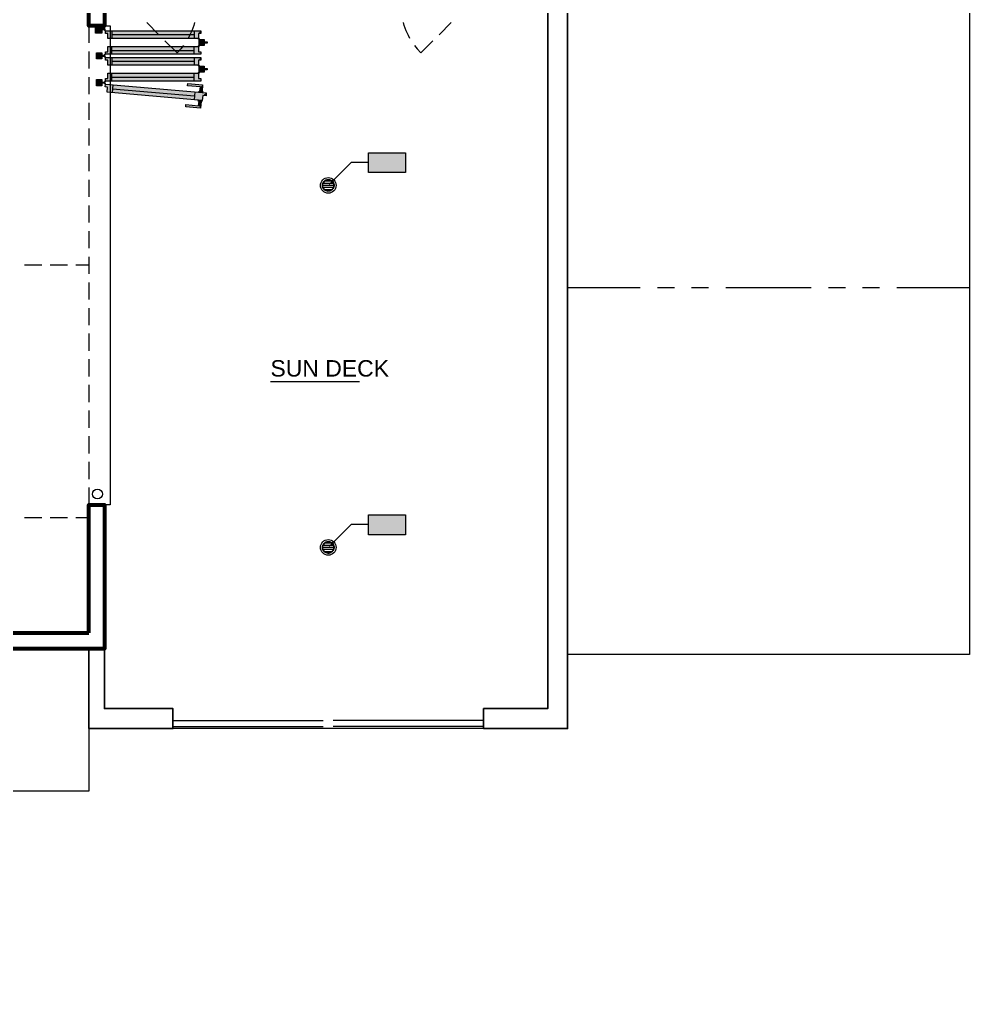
# Model space of a CAD drawing. Extents: x 6 to 1186, y -84 to 3560.
# Drawn here: x 792.8 to 1126.2, y 2664.7 to 3007.4 of the extents above; entities that cross this region are included whole.
import ezdxf

# ---------------------------------------------------------------- set-up
doc = ezdxf.new("R2010")
doc.units = 0
doc.header["$LTSCALE"] = 24
doc.header["$MEASUREMENT"] = 0
for name, color, linetype in [('GEC_BKGD', 8, 'Continuous'), ('PDF2_0', 8, 'Continuous'), ('PDF2_00-FP-A-2$A-ANNO-KEYN', 8, 'Continuous'), ('PDF2_00-FP-A-2$A-CLG-CHNG', 8, 'Continuous'), ('PDF2_00-FP-A-2$A-DRWDW', 8, 'Continuous'), ('PDF2_00-FP-A-2$A-DRWDW-MINR', 8, 'Continuous'), ('PDF2_00-FP-A-2$A-DRWDW-SWING', 8, 'Continuous'), ('PDF2_00-FP-A-2$A-FLR-BELOW', 8, 'Continuous'), ('PDF2_00-FP-A-2$A-GUID', 8, 'Continuous'), ('PDF2_00-FP-A-2$A-PLMB', 8, 'Continuous'), ('PDF2_00-FP-A-2$A-PLMB-MINR', 8, 'Continuous'), ('PDF2_00-FP-A-2$A-STR-GRDRL-MINR', 8, 'Continuous'), ('PDF2_00-FP-A-2$A-WALL', 8, 'Continuous'), ('PDF2_00-FP-A-2$A-WALL-PRTHT', 8, 'Continuous'), ('PDF2_A-ANNO-RMNM', 8, 'Continuous'), ('PDF2_Text', 8, 'Continuous')]:
    doc.layers.add(name, color=color, linetype=linetype)
doc.styles.add('PDF Arial', font='arial.ttf')

# ---------------------------------------------------------------- blocks, each defined once
blk = doc.blocks.new('210311_BorsteinRes_CDProgress - Copy1')
at = {"layer": 'PDF2_00-FP-A-2$A-ANNO-KEYN', "true_color": 0xffffff, "transparency": 33554559}
for points in [[(22.65, 10.4775), (22.3792, 10.4775), (22.65, 10.3317)], [(22.65, 10.3317), (22.3792, 10.4775), (22.3792, 10.3317)], [(22.65, 7.8317), (22.3792, 7.8317), (22.65, 7.6858)], [(22.65, 7.6858), (22.3792, 7.8317), (22.3792, 7.6858)]]:
    blk.add_hatch(color=7, dxfattribs=at).paths.add_polyline_path(points)
at = {"layer": 'PDF2_00-FP-A-2$A-ANNO-KEYN', "transparency": 33554559}
for points in [[(22.0842, 10.2383), (22.1267, 10.2683), (22.115, 10.2808)], [(22.0842, 7.5925), (22.1267, 7.6233), (22.115, 7.635)]]:
    blk.add_hatch(color=256, dxfattribs=at).paths.add_polyline_path(points)
at = {"layer": 'PDF2_00-FP-A-2$A-DRWDW', "true_color": 0xffffff, "transparency": 33554559}
for points in [[(20.4283, 11.3758), (20.4483, 11.3758), (20.3833, 11.405)], [(20.4283, 11.3758), (20.3833, 11.405), (20.3833, 11.3517)], [(20.4483, 11.3758), (20.4483, 11.405), (20.3833, 11.405)], [(20.4283, 11.3517), (20.4283, 11.3758), (20.3833, 11.3517)], [(21.135, 11.35), (21.1525, 11.3692), (20.455, 11.35)], [(20.455, 11.35), (21.1525, 11.3692), (20.455, 11.3692)], [(21.135, 11.35), (21.1525, 11.35), (21.1525, 11.3692)], [(21.135, 11.3125), (20.4733, 11.35), (20.4733, 11.3125)], [(21.135, 11.3125), (21.135, 11.35), (20.4733, 11.35)], [(21.1783, 11.2875), (21.1783, 11.3058), (21.1408, 11.26)], [(21.1408, 11.3058), (21.1408, 11.26), (21.1783, 11.3058)], [(21.1783, 11.2875), (21.1408, 11.26), (21.1783, 11.2783)], [(21.1983, 11.2875), (21.1783, 11.2875), (21.1783, 11.2783)], [(21.1983, 11.2875), (21.1783, 11.2783), (21.1983, 11.2783)], [(21.1525, 11.2158), (21.135, 11.2158), (20.455, 11.1967)], [(21.1525, 11.2158), (20.455, 11.1967), (21.1525, 11.1967)], [(20.455, 11.1967), (21.135, 11.2158), (20.455, 11.2158)], [(21.135, 11.2533), (20.4733, 11.2533), (20.4733, 11.2158)], [(21.135, 11.2533), (20.4733, 11.2158), (21.135, 11.2158)], [(21.1783, 11.2783), (21.1408, 11.26), (21.1783, 11.26)], [(20.3908, 11.1625), (20.4283, 11.19), (20.3908, 11.2083)], [(20.3908, 11.2083), (20.4283, 11.19), (20.4283, 11.2083)], [(20.3908, 11.1625), (20.4283, 11.1808), (20.4283, 11.19)], [(20.4283, 11.1625), (20.4283, 11.1808), (20.3908, 11.1625)], [(20.4283, 11.1808), (20.4483, 11.1808), (20.4483, 11.19)], [(20.4283, 11.1808), (20.4483, 11.19), (20.4283, 11.19)], [(21.135, 11.1542), (21.1525, 11.1742), (20.455, 11.1542)], [(20.455, 11.1542), (21.1525, 11.1742), (20.455, 11.1742)], [(21.135, 11.1167), (20.4733, 11.1542), (20.4733, 11.1167)], [(21.135, 11.1167), (21.135, 11.1542), (20.4733, 11.1542)], [(21.135, 11.1542), (21.1525, 11.1542), (21.1525, 11.1742)], [(21.1783, 11.0925), (21.1783, 11.11), (21.1408, 11.065)], [(21.1408, 11.11), (21.1408, 11.065), (21.1783, 11.11)], [(21.1783, 11.0925), (21.1408, 11.065), (21.1783, 11.0833)], [(21.1783, 11.0833), (21.1408, 11.065), (21.1783, 11.065)], [(21.1983, 11.0925), (21.1783, 11.0925), (21.1783, 11.0833)], [(21.1983, 11.0925), (21.1783, 11.0833), (21.1983, 11.0833)], [(20.3908, 10.9675), (20.4283, 10.9942), (20.3908, 11.0125)], [(20.3908, 11.0125), (20.4283, 10.9942), (20.4283, 11.0125)], [(21.1525, 11.0208), (21.135, 11.0208), (20.455, 11.0008)], [(21.1525, 11.0208), (20.455, 11.0008), (21.1525, 11.0008)], [(20.455, 11.0008), (21.135, 11.0208), (20.455, 11.0208)], [(20.4733, 11.0208), (21.135, 11.0208), (21.135, 11.0583)], [(20.4733, 11.0208), (21.135, 11.0583), (20.4733, 11.0583)], [(20.3908, 10.9675), (20.4283, 10.985), (20.4283, 10.9942)], [(20.4283, 10.9675), (20.4283, 10.985), (20.3908, 10.9675)], [(20.4283, 10.985), (20.4483, 10.985), (20.4483, 10.9942)], [(20.4283, 10.985), (20.4483, 10.9942), (20.4283, 10.9942)], [(21.1925, 10.9142), (20.455, 10.9783), (20.4533, 10.9592)], [(20.4533, 10.9592), (20.4708, 10.9575), (21.1925, 10.9142)], [(21.1925, 10.9142), (20.4708, 10.9575), (20.4675, 10.92)], [(21.1667, 10.8967), (21.1925, 10.9142), (20.4675, 10.92)], [(21.1667, 10.8967), (20.4675, 10.92), (21.1633, 10.8592)], [(21.1667, 10.8967), (21.1908, 10.8942), (21.1925, 10.9142)]]:
    blk.add_hatch(color=7, dxfattribs=at).paths.add_polyline_path(points)
at = {"layer": 'PDF2_00-FP-A-2$A-DRWDW-MINR', "true_color": 0xffffff, "transparency": 33554559}
for points in [[(21.1658, 10.9725), (21.0567, 10.9825), (21.0558, 10.9667)], [(21.1492, 10.9583), (21.1658, 10.9725), (21.0558, 10.9667)], [(21.1408, 10.9267), (21.14, 10.9183), (21.1667, 10.9242)], [(21.1617, 10.925), (21.1492, 10.9583), (21.1458, 10.9258)], [(21.1617, 10.925), (21.1658, 10.9725), (21.1492, 10.9583)], [(21.135, 10.8617), (21.1342, 10.8542), (21.1608, 10.8517)], [(21.135, 10.8617), (21.1608, 10.8517), (21.1608, 10.8592)], [(21.155, 10.8517), (21.14, 10.8533), (21.1367, 10.8208)], [(21.1667, 10.9242), (21.14, 10.9183), (21.1658, 10.9167)], [(21.0433, 10.8292), (21.0425, 10.8133), (21.1367, 10.8208)], [(21.1367, 10.8208), (21.0433, 10.8292), (21.0425, 10.8133)], [(21.1367, 10.8208), (21.0425, 10.8133), (21.1508, 10.8042)], [(21.155, 10.8517), (21.1367, 10.8208), (21.1508, 10.8042)]]:
    blk.add_hatch(color=7, dxfattribs=at).paths.add_polyline_path(points)
at = {"layer": 'PDF2_0', "lineweight": 9}
blk.add_circle((20.3971, 7.9829), 0.0362, dxfattribs=at)
at = {"layer": 'PDF2_00-FP-A-2$A-ANNO-KEYN', "lineweight": 18}
for points in [[(22.65, 10.4775), (22.65, 10.3317), (22.3792, 10.3317), (22.3792, 10.4775)], [(22.65, 7.8317), (22.65, 7.6858), (22.3792, 7.6858), (22.3792, 7.8317)]]:
    blk.add_lwpolyline(points, close=True, dxfattribs=at)
at = {"layer": 'PDF2_00-FP-A-2$A-ANNO-KEYN', "lineweight": 9}
for points in [[(22.3792, 10.405), (22.2508, 10.405), (22.1208, 10.275)], [(22.3792, 7.7592), (22.2508, 7.7592), (22.1208, 7.6292)]]:
    blk.add_lwpolyline(points, dxfattribs=at)
at = {"layer": 'PDF2_00-FP-A-2$A-CLG-CHNG', "lineweight": 9}
for points in [[(20.3342, 11.405), (20.3342, 11.28)], [(20.3342, 11.2175), (20.3342, 11.0925)], [(20.3342, 11.03), (20.3342, 10.905)], [(20.3342, 10.8425), (20.3342, 10.7175)], [(20.3342, 10.655), (20.3342, 10.53)], [(20.3342, 10.4675), (20.3342, 10.3425)], [(20.3342, 10.28), (20.3342, 10.155)], [(20.3342, 10.0925), (20.3342, 9.9675)], [(20.3342, 9.905), (20.3342, 9.78)], [(20.3342, 9.7175), (20.3342, 9.5925)], [(19.99, 9.655), (19.865, 9.655)], [(20.1775, 9.655), (20.0525, 9.655)], [(20.3342, 9.655), (20.24, 9.655)], [(20.3342, 9.53), (20.3342, 9.405)], [(20.3342, 9.3425), (20.3342, 9.2175)], [(20.3342, 9.155), (20.3342, 9.03)], [(20.3342, 8.9675), (20.3342, 8.8425)], [(20.3342, 8.78), (20.3342, 8.655)], [(20.3342, 8.5925), (20.3342, 8.4675)], [(20.3342, 8.405), (20.3342, 8.28)], [(20.3342, 8.2175), (20.3342, 8.0925)], [(20.3342, 8.03), (20.3342, 7.905)], [(19.865, 7.8108), (19.99, 7.8108)], [(20.0525, 7.8108), (20.1775, 7.8108)], [(20.24, 7.8108), (20.3342, 7.8108)]]:
    blk.add_lwpolyline(points, dxfattribs=at)
at = {"layer": 'PDF2_00-FP-A-2$A-DRWDW', "lineweight": 18}
for points in [[(20.3833, 11.405), (20.4483, 11.405), (20.4483, 11.3758), (20.4283, 11.3758), (20.4283, 11.3517), (20.3833, 11.3517)], [(21.1525, 11.3692), (21.1525, 11.35), (21.135, 11.35), (21.135, 11.3125), (20.4733, 11.3125), (20.4733, 11.35), (20.455, 11.35), (20.455, 11.3692)], [(21.1408, 11.3058), (21.1783, 11.3058), (21.1783, 11.2875), (21.1983, 11.2875), (21.1983, 11.2783), (21.1783, 11.2783), (21.1783, 11.26), (21.1408, 11.26)], [(20.455, 11.1967), (20.455, 11.2158), (20.4733, 11.2158), (20.4733, 11.2533), (21.135, 11.2533), (21.135, 11.2158), (21.1525, 11.2158), (21.1525, 11.1967)], [(20.3908, 11.2083), (20.4283, 11.2083), (20.4283, 11.19), (20.4483, 11.19), (20.4483, 11.1808), (20.4283, 11.1808), (20.4283, 11.1625), (20.3908, 11.1625)], [(21.1525, 11.1742), (21.1525, 11.1542), (21.135, 11.1542), (21.135, 11.1167), (20.4733, 11.1167), (20.4733, 11.1542), (20.455, 11.1542), (20.455, 11.1742)], [(21.1408, 11.11), (21.1783, 11.11), (21.1783, 11.0925), (21.1983, 11.0925), (21.1983, 11.0833), (21.1783, 11.0833), (21.1783, 11.065), (21.1408, 11.065)], [(20.3908, 11.0125), (20.4283, 11.0125), (20.4283, 10.9942), (20.4483, 10.9942), (20.4483, 10.985), (20.4283, 10.985), (20.4283, 10.9675), (20.3908, 10.9675)], [(20.455, 11.0008), (20.455, 11.0208), (20.4733, 11.0208), (20.4733, 11.0583), (21.135, 11.0583), (21.135, 11.0208), (21.1525, 11.0208), (21.1525, 11.0008)], [(21.1925, 10.9142), (21.1908, 10.8942), (21.1667, 10.8967), (21.1633, 10.8592), (20.4675, 10.92), (20.4708, 10.9575), (20.4533, 10.9592), (20.455, 10.9783)]]:
    blk.add_lwpolyline(points, close=True, dxfattribs=at)
blk.add_lwpolyline([(20.4483, 11.405), (20.49, 11.405), (20.49, 7.905), (20.4483, 7.905)], dxfattribs=at)
at = {"layer": 'PDF2_00-FP-A-2$A-DRWDW-MINR', "lineweight": 9}
for points in [[(20.5033, 11.3692), (20.5033, 11.3125)], [(21.105, 11.3692), (21.105, 11.3125)], [(20.5033, 11.3408), (21.105, 11.3408)], [(20.5033, 11.1967), (20.5033, 11.2533)], [(20.5033, 11.225), (21.105, 11.225)], [(21.105, 11.1967), (21.105, 11.2533)], [(20.5033, 11.1742), (20.5033, 11.1167)], [(20.5033, 11.1458), (21.105, 11.1458)], [(21.105, 11.1742), (21.105, 11.1167)], [(20.5033, 11.0008), (20.5033, 11.0583)], [(20.5033, 11.03), (21.105, 11.03)], [(21.105, 11.0008), (21.105, 11.0583)], [(20.51, 10.9733), (20.505, 10.9167)], [(20.5075, 10.945), (21.1058, 10.8925)], [(21.1083, 10.9217), (21.1033, 10.8642)]]:
    blk.add_lwpolyline(points, dxfattribs=at)
for points in [[(21.0558, 10.9667), (21.0567, 10.9825), (21.1658, 10.9725), (21.1617, 10.925), (21.1458, 10.9258), (21.1492, 10.9583)], [(21.1408, 10.9267), (21.1667, 10.9242), (21.1658, 10.9167), (21.14, 10.9183)], [(21.1367, 10.8208), (21.14, 10.8533), (21.155, 10.8517), (21.1508, 10.8042), (21.0425, 10.8133), (21.0433, 10.8292)], [(21.135, 10.8617), (21.1608, 10.8592), (21.1608, 10.8517), (21.1342, 10.8542)]]:
    blk.add_lwpolyline(points, close=True, dxfattribs=at)
for centre in [(20.4521, 11.3729), (21.1388, 11.3096), (21.1388, 11.2571), (20.4521, 11.1938), (20.4521, 11.1779), (21.1388, 11.1138), (20.4521, 10.9979), (21.1388, 11.0621), (20.4521, 10.9829)]:
    blk.add_circle(centre, 0.00292, dxfattribs=at)
at = {"layer": 'PDF2_00-FP-A-2$A-DRWDW-SWING', "lineweight": 9}
for points in [[(20.8467, 11.34), (20.7583, 11.4283)], [(21.1075, 11.4292), (21.1008, 11.4067), (21.0875, 11.3692), (21.0708, 11.3342), (21.06, 11.3133)], [(22.6808, 11.3133), (22.67, 11.3342), (22.6533, 11.3692), (22.64, 11.4067), (22.6333, 11.4283)], [(22.8942, 11.34), (22.9825, 11.4283)], [(21.0258, 11.2617), (21.0058, 11.2358), (20.9792, 11.2075), (20.8908, 11.2958)], [(22.715, 11.2617), (22.735, 11.2358), (22.7617, 11.2075), (22.85, 11.2958)]]:
    blk.add_lwpolyline(points, dxfattribs=at)
at = {"layer": 'PDF2_00-FP-A-2$A-FLR-BELOW', "lineweight": 18}
blk.add_lwpolyline([(25.3967, 12.3942), (25.3967, 12.1758), (26.7717, 12.1758), (26.7717, 6.8108), (23.8342, 6.8108), (23.8342, 6.2692), (20.3342, 6.2692), (20.3342, 5.8108), (12.75, 5.8108), (12.75, 4.6858), (12.125, 4.6858), (11.4792, 4.3108), (10.2708, 4.3108), (9.625, 4.6858), (9, 4.6858), (9, 6.8525)], dxfattribs=at)
at = {"layer": 'PDF2_00-FP-A-2$A-GUID', "lineweight": 9}
for points in [[(23.8342, 9.4933), (24.365, 9.4933)], [(24.49, 9.4933), (24.615, 9.4933)], [(24.74, 9.4933), (24.865, 9.4933)], [(24.99, 9.4933), (25.615, 9.4933)], [(25.74, 9.4933), (25.865, 9.4933)], [(25.99, 9.4933), (26.115, 9.4933)], [(26.24, 9.4933), (26.7717, 9.4933)]]:
    blk.add_lwpolyline(points, dxfattribs=at)
at = {"layer": 'PDF2_00-FP-A-2$A-PLMB', "lineweight": 25}
for points, knots in [([(22.0425, 10.2387), (22.0425, 10.244), (22.0435, 10.2491), (22.0474, 10.2588), (22.0503, 10.2632), (22.0577, 10.2709), (22.0622, 10.2741), (22.0699, 10.2775), (22.0727, 10.2784), (22.0785, 10.2797), (22.0816, 10.28), (22.0846, 10.28)], [0, 0, 0, 0, 0.01566919, 0.01566919, 0.03138622, 0.03138622, 0.0478811, 0.0478811, 0.05666939, 0.05666939, 0.06575182, 0.06575182, 0.06575182, 0.06575182]), ([(22.0846, 10.1975), (22.0791, 10.1975), (22.0736, 10.1985), (22.0635, 10.2027), (22.0589, 10.2057), (22.0511, 10.2132), (22.0479, 10.2178), (22.0447, 10.2253), (22.0439, 10.2279), (22.0428, 10.2332), (22.0425, 10.236), (22.0425, 10.2387)], [0, 0, 0, 0, 0.01658474, 0.01658474, 0.03291411, 0.03291411, 0.04936426, 0.04936426, 0.05746959, 0.05746959, 0.06581125, 0.06581125, 0.06581125, 0.06581125]), ([(22.0846, 10.28), (22.0901, 10.28), (22.0956, 10.279), (22.1057, 10.2748), (22.1103, 10.2718), (22.1181, 10.2643), (22.1213, 10.2597), (22.1245, 10.2522), (22.1253, 10.2496), (22.1264, 10.2443), (22.1267, 10.2415), (22.1267, 10.2387)], [0, 0, 0, 0, 0.01658475, 0.01658475, 0.03291412, 0.03291412, 0.04936426, 0.04936426, 0.05746959, 0.05746959, 0.06581125, 0.06581125, 0.06581125, 0.06581125]), ([(22.1267, 10.2387), (22.1267, 10.2335), (22.1257, 10.2284), (22.1218, 10.2187), (22.1189, 10.2143), (22.1115, 10.2066), (22.1069, 10.2034), (22.0992, 10.2), (22.0964, 10.1991), (22.0906, 10.1978), (22.0876, 10.1975), (22.0846, 10.1975)], [0, 0, 0, 0, 0.01566919, 0.01566919, 0.03138623, 0.03138623, 0.04788111, 0.04788111, 0.0566694, 0.0566694, 0.06575182, 0.06575182, 0.06575182, 0.06575182]), ([(22.0425, 7.5929), (22.0425, 7.5981), (22.0435, 7.6033), (22.0474, 7.613), (22.0503, 7.6174), (22.0577, 7.6251), (22.0622, 7.6283), (22.0699, 7.6317), (22.0727, 7.6326), (22.0785, 7.6339), (22.0816, 7.6342), (22.0846, 7.6342)], [0, 0, 0, 0, 0.01566919, 0.01566919, 0.03138622, 0.03138622, 0.0478811, 0.0478811, 0.05666939, 0.05666939, 0.06575182, 0.06575182, 0.06575182, 0.06575182]), ([(22.0846, 7.5517), (22.0791, 7.5517), (22.0736, 7.5527), (22.0635, 7.5568), (22.0589, 7.5598), (22.0511, 7.5674), (22.0479, 7.5719), (22.0447, 7.5795), (22.0439, 7.582), (22.0428, 7.5874), (22.0425, 7.5901), (22.0425, 7.5929)], [0, 0, 0, 0, 0.01658474, 0.01658474, 0.03291411, 0.03291411, 0.04936426, 0.04936426, 0.05746959, 0.05746959, 0.06581125, 0.06581125, 0.06581125, 0.06581125]), ([(22.0846, 7.6342), (22.0901, 7.6342), (22.0956, 7.6331), (22.1057, 7.629), (22.1103, 7.626), (22.1181, 7.6184), (22.1213, 7.6139), (22.1245, 7.6064), (22.1253, 7.6038), (22.1264, 7.5985), (22.1267, 7.5957), (22.1267, 7.5929)], [0, 0, 0, 0, 0.01658475, 0.01658475, 0.03291412, 0.03291412, 0.04936426, 0.04936426, 0.05746959, 0.05746959, 0.06581125, 0.06581125, 0.06581125, 0.06581125]), ([(22.1267, 7.5929), (22.1267, 7.5877), (22.1257, 7.5826), (22.1218, 7.5729), (22.1189, 7.5685), (22.1115, 7.5607), (22.1069, 7.5575), (22.0992, 7.5541), (22.0964, 7.5532), (22.0906, 7.552), (22.0876, 7.5517), (22.0846, 7.5517)], [0, 0, 0, 0, 0.01566919, 0.01566919, 0.03138623, 0.03138623, 0.04788111, 0.04788111, 0.0566694, 0.0566694, 0.06575182, 0.06575182, 0.06575182, 0.06575182])]:
    blk.add_open_spline(points, degree=3, knots=knots, dxfattribs=at)
at = {"layer": 'PDF2_00-FP-A-2$A-PLMB-MINR', "lineweight": 9}
for points in [[(22.1258, 10.2383), (22.0425, 10.2383)], [(22.1225, 10.2533), (22.045, 10.2533)], [(22.1225, 10.2225), (22.045, 10.2225)], [(22.1117, 10.2692), (22.0567, 10.2692)], [(22.1117, 10.2067), (22.0567, 10.2067)], [(22.1258, 7.5925), (22.0425, 7.5925)], [(22.1225, 7.6075), (22.045, 7.6075)], [(22.1225, 7.5767), (22.045, 7.5767)], [(22.1117, 7.6233), (22.0567, 7.6233)], [(22.1117, 7.5608), (22.0567, 7.5608)]]:
    blk.add_lwpolyline(points, dxfattribs=at)
for centre in [(22.0846, 10.2387), (22.0846, 7.5929)]:
    blk.add_circle(centre, 0.0571, dxfattribs=at)
at = {"layer": 'PDF2_00-FP-A-2$A-STR-GRDRL-MINR', "lineweight": 9}
for points in [[(20.9483, 6.3267), (22.0475, 6.3267)], [(20.9483, 6.285), (22.0475, 6.285)], [(23.2192, 6.3267), (22.12, 6.3267)], [(23.2192, 6.285), (22.12, 6.285)]]:
    blk.add_lwpolyline(points, dxfattribs=at)
at = {"layer": 'PDF2_00-FP-A-2$A-WALL', "lineweight": 60}
blk.add_lwpolyline([(18.9383, 12.1133), (19.9383, 12.1133), (19.9383, 12.3425), (20.0108, 12.3425), (20.0108, 12.2175), (20.4483, 12.2175), (20.4483, 11.6758), (20.6258, 11.6758), (20.6258, 11.5608), (20.4483, 11.5608), (20.4483, 11.405), (20.3342, 11.405), (20.3342, 12.04), (17.5008, 12.04)], dxfattribs=at)
blk.add_lwpolyline([(20.3342, 6.9675), (20.3342, 7.905), (20.4483, 7.905), (20.4483, 6.8525), (19.4592, 6.8525), (19.4592, 6.9675)], close=True, dxfattribs=at)
at = {"layer": 'PDF2_00-FP-A-2$A-WALL-PRTHT', "lineweight": 25}
for points in [[(23.5217, 11.7067), (23.8342, 11.7067), (23.8342, 6.2692), (23.2192, 6.2692), (23.2192, 6.415), (23.6883, 6.415), (23.6883, 11.5608), (23.5217, 11.5608)], [(20.4483, 6.8525), (20.4483, 6.415), (20.9483, 6.415), (20.9483, 6.2692), (20.3342, 6.2692), (20.3342, 6.8525)]]:
    blk.add_lwpolyline(points, dxfattribs=at)
at = {"layer": 'PDF2_A-ANNO-RMNM', "lineweight": 18}
blk.add_lwpolyline([(22.3133, 8.8025), (21.6617, 8.8025)], dxfattribs=at)
at = {"layer": 'PDF2_Text', "insert": (21.6617, 8.8398), "char_height": 0.12008, "attachment_point": 7, "style": 'PDF Arial'}
blk.add_mtext('SUN DECK', dxfattribs=at)

msp = doc.modelspace()

# ---------------------------------------------------------------- block references
at = {"layer": 'GEC_BKGD', "xscale": 48, "yscale": 48, "zscale": 48}
msp.add_blockref('210311_BorsteinRes_CDProgress - Copy1', (-158.88, 2457.79), dxfattribs=at)

doc.saveas('drawing.dxf')
